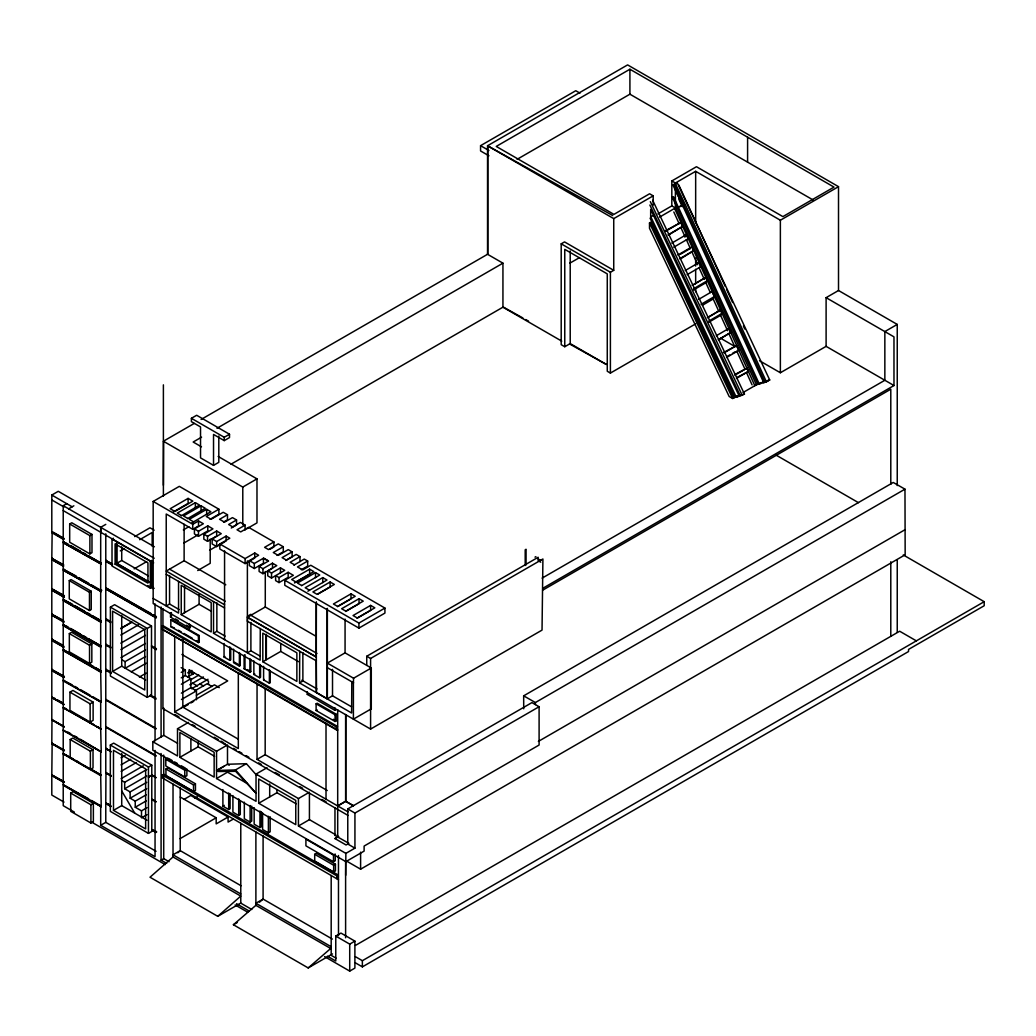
<?xml version="1.0" encoding="UTF-8"?>
<svg xmlns="http://www.w3.org/2000/svg" width="1036" height="1036" viewBox="0 0 1036 1036"><rect width="100%" height="100%" fill="white"/><g stroke="black" fill="none" stroke-linecap="round" stroke-linejoin="round"><path stroke-width="1.5" d="M698.73 299.339L712.043 291.582L714.413 296.542L713.053 299.08L702.408 305.283M692.152 285.353L705.671 277.467L707.251 280.782L705.684 282.867L693.524 289.95M684.692 236.765L686.259 234.693L688.228 238.798L686.272 240.08M707.342 317.663L720.434 310.036L722.04 313.403L720.447 315.436L708.663 322.3M727.259 330.432L728.865 328.425L730.781 332.452L719.152 339.471M677.894 255.024L691.828 246.905L693.615 250.66L680.691 258.793M173.025 784.2L173.025 856.979L150.013 877.22L217.767 916.329L240.779 903.042L240.779 823.322M177.829 852.757L180.225 850.647L180.225 787.982M217.767 916.329L240.779 896.101L173.025 856.979M332.491 953.91L308.197 967.935L233.398 924.747L255.892 905.322L255.892 832.05M259.492 902.201L263.092 899.093L263.092 835.974M308.197 967.935L330.678 948.497L330.678 946.438L255.892 903.25L263.092 899.093L332.349 939.082M665.203 230.886L680.73 222.494L682.595 226.418L668.79 234.848M720.434 310.036L708.041 317.469M698.95 267.935L700.893 266.666L698.937 262.548L685.21 270.551M705.671 277.467L692.916 285.055M348.057 811.861L337.697 805.943L345.765 801.216L345.817 714.788M334.978 838.577L338.565 836.466L334.978 838.577L346.089 844.987L348.899 843.369L337.723 836.984M337.697 805.943L345.623 801.307L353.535 805.697M666.109 231.002L680.73 222.494M667.987 234.926L682.595 226.418M671.82 243.11L686.259 234.693M673.776 247.215L688.228 238.798M680.341 254.312L690.08 248.627M679.681 258.767L693.615 250.66M687.166 274.657L700.893 266.666M693.731 288.656L707.251 280.782M701.087 304.299L714.413 296.542M708.948 321.031L722.04 313.403M716.355 335.703L728.865 328.425M718.272 339.743L730.781 332.452M723.426 352.603L736.518 345.623L738.772 350.362L726.573 357.472M724.319 352.732L736.518 345.623M727.039 356.539L729.745 354.959M732.465 353.38L735.172 351.8M735.327 374.268L746.917 368.168L748.471 371.419L736.441 378.438M734.9 375.174L746.904 368.181M736.881 377.518L748.471 371.419M652.68 200.285L744.457 394.081L736.182 396.49L732.672 398.51L729.163 396.49L649.507 228.309L649.507 222.921L650.673 222.248L733.954 397.772L737.36 396.153M741.504 394.936L736.246 397.112L650.673 216.563L650.673 209.453L739.29 396.218L736.246 397.112M488.94 155.788L480.562 150.958L480.562 145.675L575.77 90.715L579.953 93.136M657.938 213.908L671.82 205.892L671.82 180.95L696.464 166.718L782.892 216.615L834.006 187.102L629.914 69.244L496.244 146.426L613.934 214.374L649.611 193.771L653.198 195.843L653.198 205.193M517.119 159.311L629.914 94.198L629.914 69.244M63.597 538.616L51.8 531.805L51.8 495.053L58.275 491.31L154.364 546.788M213.533 465.371L200.531 457.873L200.531 426.936L191.401 421.665L191.401 418.311L196.672 415.268L229.513 434.239L229.513 437.58L224.242 440.624L213.533 434.434L213.533 465.371L218.803 462.328L218.803 436.039M194.237 423.439L163.39 441.232L242.787 487.075L256.98 478.865L256.98 522.882L246.659 528.852M201.088 419.463L487.283 254.442M101.8 590.261L100.686 590.831L63.222 569.191L63.222 542.747L101.217 564.076L101.217 563.17L63.222 541.841L63.222 505.697L66.731 503.664M68.674 508.844L73.854 505.801M201.58 437.166L193.162 442.022L201.489 446.827M216.99 428.269L502.939 263.17L502.939 307.187L231.015 464.193M51.8 531.805L63.947 539.251M63.377 565.06L51.8 558.378L52.15 532.439M69.684 523.983L71.782 522.766L91.984 534.421L91.984 552.68L89.886 553.897L69.684 542.229L69.684 523.983L89.886 535.638L91.984 534.421M191.401 418.311L224.242 437.283L229.513 434.239M569.554 343.965L606.397 364.478L570.214 343.589L564.762 346.736L561.201 344.677L561.201 243.836L564.542 241.919L613.739 270.318L613.739 218.622L487.542 145.765L487.542 254.286M613.739 218.622L653.198 195.843M671.82 180.95L675.407 183.009L695.661 171.316L780.367 220.228L838.512 186.661L838.512 290.507L897.241 324.423L897.241 485.573M682.776 205.788L672.843 184.822L677.337 182.996L769.709 379.979L766.433 381.87L756.474 384.77L743.045 392.527M63.222 541.841L67.91 543.939M63.222 542.747L101.217 564.076M51.8 558.378L63.727 564.853M64.012 595.868L51.8 588.824L51.8 559.569L63.727 566.044M366.744 665.384L366.744 656.254L370.59 658.469L542.916 558.974L542.035 630.108L370.59 729.085L153.173 603.574L153.173 501.45L179.319 486.35L218.894 509.194L218.894 514.219L210.062 519.321M569.761 263.196L579.538 257.614M659.621 217.081L677.311 206.863M154.118 588.396L152.059 586.803L150.311 588.137L112.017 566.032L112.017 539.044L113.416 538.241M63.222 569.191L76.237 576.107M80.394 739.29L101.217 751.864L63.222 729.979L63.222 707.873L101.217 729.202L63.222 707.588L63.222 680.924L101.217 702.253L63.222 680.289L63.222 650.517L100.686 672.157L101.217 671.004L63.222 649.676L63.222 625.524L100.686 647.15L101.217 646.063L63.222 624.734L63.222 600.517L100.686 622.157L101.217 620.849L63.222 599.52L63.222 570.214L101.217 591.543L101.217 590.52L91.505 584.913M188.099 498.394L170.176 508.741L174.929 511.473L192.838 501.139L188.099 498.394L188.099 503.418L172.934 512.173M134.693 536.609L149.974 527.79L154.144 530.186M181.429 515.708L199.559 505.089L195.351 502.654L177.26 513.105L181.468 515.527M51.8 588.824L64.362 595.674M64.012 621.328L51.8 614.283L51.8 590.17L64.362 597.021M120.293 550.893L124.449 548.497M139.705 539.691L152.175 532.491L152.175 546.231M69.27 580.6L71.031 579.59L91.233 591.245L91.233 609.505L89.472 610.515L69.27 598.86L69.27 580.6L89.472 592.268L91.233 591.245M105.776 533.799L105.776 560.489L112.497 563.96M187.542 518.66L205.27 508.262L201.049 505.827L183.489 515.967L187.697 518.401M155.957 616.86L105.776 587.891L105.776 561.292L112.574 564.814M561.201 243.836L610.398 272.248L613.739 270.318M191.945 522.83L210.865 511.745L206.656 509.311L189.264 519.347L193.486 521.781M115.1 564.167L147.941 583.139L147.941 562.859L115.1 543.887L115.1 564.167L116.498 563.364L149.352 582.323M116.822 543.732L116.822 563.312L121.717 560.489L148.278 575.822M153.173 501.45L192.748 524.294L198.524 520.966L203.354 523.75L194.418 528.904L194.418 533.941L198.485 536.285L207.783 530.924L207.783 525.899L212.937 528.878L203.833 534.136L203.833 539.173L207.55 541.323L216.666 536.052L216.666 531.028L221.251 533.682L212.147 538.94L212.147 543.965L216.654 546.568L224.76 541.893M218.894 509.194L206.268 516.485L211.098 519.269L223.219 512.276L227.48 514.737L227.48 519.761L223.517 522.04M183.32 529.927L188.863 526.715M63.222 599.52L72.067 604.027M63.222 600.517L101.217 621.846M179.15 609.582L169.567 604.04L166.226 605.969L166.226 514.011L192.748 529.318L198.524 525.99L198.524 520.966M51.8 614.283L63.183 620.24M64.012 646.412L51.8 639.367L51.8 615.19L63.183 621.16M194.418 528.904L198.485 531.261L207.783 525.899M227.48 514.737L219.567 519.295L224.553 522.17L232.465 517.611L236.545 519.968L236.545 524.993L231.274 528.036M134.149 568.855L146.633 561.654M105.776 587.891L150.829 613.39M183.864 543.045L197.721 535.042M63.222 570.214L101.217 591.543M111.046 751.592L105.776 748.549L105.776 588.914L156.397 617.624M203.833 534.136L207.55 536.298L216.666 531.028M236.545 519.968L228.632 524.527L232.699 526.871L240.417 522.416L245.105 525.11L245.105 530.134M63.222 624.734L67.91 626.832M63.222 625.524L99.832 646.05M212.147 538.94L216.654 541.543L226.12 536.078L229.811 538.215L219.813 543.978L219.813 549.002L245.105 563.61L254.752 558.041L254.752 553.017L258.624 555.257L249.339 560.618L249.339 565.643L254.312 568.518L263.442 563.247L263.442 558.223L268.415 561.085M245.105 525.11L237.024 529.784L240.715 531.908L248.627 527.35L273.918 541.945L273.918 546.969L269.93 549.274M225.783 584.809L184.123 560.748L166.226 571.082L224.566 604.765M51.8 639.367L63.183 645.324M64.012 676.637L51.8 669.593L51.8 640.416L63.183 646.386M110.399 607.135L114.607 604.7L151.502 626.003L151.502 694.923L147.28 697.357L110.399 676.055L110.399 607.135L147.28 628.438L151.502 626.003M209.622 550.233L219.295 544.651M69.334 633.592L71.626 632.271L91.828 643.939L91.828 662.185L89.536 663.506L69.334 651.838L69.334 633.592L89.536 645.247L91.828 643.939M197.721 570.538L210.204 563.325L210.204 539.134M63.222 649.676L80.394 658.987M63.222 650.517L101.217 671.846M120.759 628.36L131.857 621.95M120.694 628.71L131.585 622.416M51.8 669.593L64.362 676.43M219.813 543.978L245.105 558.585L254.752 553.017M273.918 541.945L264.607 547.319L268.492 549.572L278.321 543.887L283.294 546.762L283.294 551.787L277.039 555.4M64.012 704.247L51.8 697.189L51.8 670.486L64.362 677.337M120.811 635.055L138.5 624.837M249.339 560.618L254.312 563.493L263.597 558.132L268.57 560.994L259.104 566.459L259.104 571.483L262.963 573.711L272.52 568.194L272.52 563.17L262.963 568.686L259.104 566.459M283.294 546.762L273.284 552.538L278.257 555.4L288.267 549.624L292.113 551.851L292.113 556.876L285.858 560.489M120.811 643.175L145.312 629.033M170.513 613.066L170.513 617.093L171.393 616.575L171.393 612.561M63.222 680.289L72.067 684.796M63.222 680.924L63.74 679.992M170.836 619.981L171.549 619.58L199.119 635.508L199.119 642.203L198.42 642.605L170.836 626.676L170.836 619.981L198.42 635.91L199.119 635.508M120.914 649.52L145.416 635.379M181.235 614.633L181.235 585.34L211.189 602.628L211.189 631.921L181.235 614.633L199.093 604.286L199.093 594.781M161.888 626.262L162.937 625.653L337.49 726.43L336.441 727.039L161.888 626.262L161.888 629.098L336.441 729.875L337.49 729.266M292.113 551.851L282.103 557.627L286.363 560.087L296.205 554.415L300 556.604L300 561.629M161.888 629.098L162.937 628.489L162.937 708.637L348.057 815.449M170.836 626.676L174.307 627.868M267.754 570.836L271.536 573.025L280.471 567.87L284.732 570.331L271.536 578.049L267.754 575.874L267.754 570.836L276.78 565.63L272.416 563.221M564.762 346.736L564.762 249.352L607.264 273.88L607.264 371.264L610.398 373.077L695.661 323.854M51.8 697.189L55.037 698.458M64.193 726.845L51.8 719.606L51.8 697.604L63.183 703.561M120.914 657.64L145.416 643.485M300 556.604L290.158 562.276L294.418 564.737M69.943 692.165L72.921 690.442L93.123 702.097L93.123 720.357L90.145 722.079L69.943 710.424L69.943 692.165L90.145 703.832L93.123 702.097M121.717 659.673L125.11 661.628L145.532 649.844M293.848 565.177L304.247 559.064L307.679 561.033L307.679 566.057L301.308 569.735M112.6 671.432L144.755 689.989L144.755 629.72L112.6 611.149L112.6 671.432L121.717 666.174L145.649 679.992M170.513 617.093L189.484 628.036L190.365 627.531L190.365 624.85M288.163 572.312L288.163 577.337L279.047 582.595L275.615 580.613L275.615 575.589L279.047 577.57L288.163 572.312L293.356 575.317L284.783 580.264L284.783 585.288L358.922 628.101L384.926 613.092L384.926 608.067L310.774 565.255L302.693 569.929L297.487 566.925L307.679 561.033M145.532 656.539L125.11 668.324L125.11 661.628M63.222 707.588L66.524 708.883M63.222 707.873L66.524 709.181M131.196 671.833L146.167 663.195M309.622 569.191L291.699 579.525L295.92 581.96L313.843 571.626L309.622 569.191L309.622 574.216L294.457 582.97M51.8 719.606L64.193 726.56M64.362 750.595L51.8 743.265L51.981 719.515M301.593 585.664L319.736 575.032L315.514 572.597L297.423 583.048L301.644 585.482M213.52 601.592L213.52 633.268L216.861 631.338L225.136 636.13M139.368 677.065L146.167 673.128M247.384 616.316L250.893 614.283L250.893 615.293L316.977 653.444M101.217 702.253L100.686 672.157M316.213 636.402L265.281 606.992L247.384 617.326L316.213 657.07L316.394 602.11M307.912 591.206L326.987 580.03L322.779 577.596L305.206 587.736L309.427 590.17M63.222 729.979L63.222 753.56L101.036 774.98L100.686 775.627L63.222 754.001L63.222 784.744L101.217 806.681L63.222 785.353L63.222 805.684L74.398 812.146M330.121 581.999L312.911 591.932L317.12 594.366L334.343 584.433L330.121 581.999L330.121 587.024L318.207 593.9M51.8 743.265L64.362 750.116M64.012 781.999L51.8 774.941L52.15 743.058M826.106 297.669L893.977 336.855L893.977 385.534L826.106 346.348L826.106 297.669L838.512 290.507M181.248 672.403L185.34 670.046L185.34 675.511L190.896 678.722L190.896 687.645L181.365 693.149M260.295 628.528L260.127 660.178L213.52 633.268M70.189 739.549L72.818 738.033L93.02 749.688L93.02 767.948L90.391 769.463L70.189 757.808L70.189 739.549L90.391 751.217L93.02 749.688M187.645 672.869L191.854 670.434M189.679 671.704L193.356 673.776M181.248 677.868L185.34 675.511M187.542 677.065L194.302 673.18M224.048 643.485L224.048 657.018L224.929 656.513M181.365 684.226L190.896 678.722M190.766 679.745L198.86 675.071M63.222 753.56L73.284 758.961M63.222 754.001L63.572 753.353M224.048 657.018L229.837 660.372L230.717 659.867L230.717 647.824M189.86 684.809L203.432 676.974M259.919 656.008L250.893 650.789L247.384 652.822L247.384 560.865M350.997 593.848L333.424 603.988L337.645 606.423L355.206 596.283L350.997 593.848L350.997 598.873L337.477 606.669M191.582 688.759L208.003 679.279M162.937 708.637L163.817 708.132L163.817 735.366L177.532 743.291M194.69 690.895L207.174 683.695L212.056 686.518M181.468 699.494L196.451 690.857L196.451 699.779M233.579 649.171L233.579 662.716L239.368 666.057L240.248 665.552L240.248 653.522M51.8 774.941L64.362 781.792M64.012 802.097L51.8 795.039L51.8 775.498L64.362 782.348M359.026 598.704L341.634 608.741L345.843 611.175L363.235 601.139L359.026 598.704L359.026 603.729L345.648 611.46M196.413 695.247L214.439 684.848L219.282 687.645M155.97 777.725L151.787 775.317L151.787 831.468L148.459 833.384L110.334 811.382L110.334 745.052L113.675 743.123L151.787 765.138L151.787 775.109L155.97 777.518M105.776 748.549L110.075 750.828M244.107 655.192L244.107 668.725L244.988 668.22L244.988 654.687M101.217 751.307L100.686 729.512M63.222 730.535L101.217 751.864M181.468 707.614L227.713 680.911L181.935 654.48M174.708 636.363L174.708 711.849L182.841 707.148L238.15 739.082M184.201 706.85L188.28 704.493M191 702.926L193.719 701.346M262.807 661.732L296.866 681.39L296.866 652.822L262.807 633.151L262.807 661.732L266.148 659.803L266.148 634.408M298.472 661.654L280.743 651.424L266.356 659.725L266.356 634.472M244.107 668.725L249.909 672.079L250.79 671.561L250.79 659.531M370.616 605.4L353.043 615.539L357.265 617.974L374.825 607.834L370.616 605.4L370.616 610.424L357.096 618.233M253.859 660.903L253.859 674.436L254.739 673.931M63.222 784.744L88.72 798.86M759.543 360.735L780.367 372.753L826.106 346.348M649.87 205.05L740.403 395.894L744.457 394.081M299.728 651.294L299.559 682.944L351.618 713.001L351.8 681.792M121.031 757.769L125.188 755.373M253.859 674.436L259.66 677.79L260.541 677.285L260.541 665.241M539.096 706.733L354.934 813.066L354.934 848.147L347.772 844.016L347.772 808.922L531.934 702.602L539.096 706.733L539.096 745.039L364.115 846.062L364.115 851.113L345.869 861.654L152.823 750.193L152.823 741.724L163.817 735.366M284.783 580.264L358.922 623.076L384.926 608.067M152.823 741.724L177.506 755.969L177.506 728.735L188.5 722.39M263.597 666.329L263.597 679.862L264.297 679.461M111.215 775.899L105.776 772.597L111.215 775.537M70.707 793.097L73.167 791.672L93.369 803.34L93.369 821.587L90.909 823.011L70.707 811.343L70.707 793.097L90.909 804.752L93.369 803.34M111.046 806.047L105.776 803.004L105.957 772.493M121.031 764.879L130.73 759.271M263.597 679.862L269.386 683.216L270.098 682.802L270.098 670.771M121.134 771.328L136.376 762.535M897.241 324.423L884.848 331.572L884.848 380.264L542.113 578.127M316.213 661.007L316.394 692.462L327.35 698.795L327.35 608.443M121.134 778.632L143.292 765.837M371.289 668L345.066 652.861L327.35 663.092L353.574 678.23L371.289 668L371.289 708.831L353.393 719.165L353.393 682.918L351.618 681.882M110.334 745.052L148.459 767.067L151.787 765.138M121.717 780.561L124.683 782.284L146.84 769.489M165.799 759.271L184.771 770.227L186.881 769.01L186.881 775.705L184.771 776.922L165.799 765.967L165.799 759.271L167.91 758.054M299.559 682.944L302.888 681.015L302.849 652.589M124.683 782.284L124.683 788.772L146.84 775.977M179.888 757.342L214.154 777.13L214.154 752.278L179.888 732.504L179.888 757.342L198.148 746.827L214.594 756.306M148.459 777.039L152.137 774.915L148.459 777.246M105.776 803.004L110.256 804.985M101.217 806.681L100.686 775.627M156.047 851.281L105.776 822.351L105.776 803.535L110.256 805.503M165.941 768.997L167.884 767.883L195.454 783.799L195.454 790.494L193.525 791.608L165.941 775.692L165.941 768.997L193.525 784.912L195.454 783.799M535.003 557.135L535.884 556.63M124.683 788.772L130.135 791.918L146.749 782.322M366.744 656.254L538.189 557.264L538.189 560.722L540.753 562.198M162.302 775.07L163.714 774.255L338.267 875.032L338.267 877.868L336.855 878.683L336.855 875.847L162.302 775.07L162.302 777.907L338.5 879.732M307.278 691.711L307.278 694.392L308.508 693.68M130.135 791.918L130.135 798.212L146.749 788.616M224.268 744.042L225.149 743.537M316.394 692.462L316.213 602.214M113.481 810.372L145.636 828.942L145.636 768.867L113.481 750.297L113.481 810.372L121.717 805.62L146.995 820.214M177.506 728.735L216.55 751.268L227.493 744.949L227.493 764.257L229.241 765.267M130.135 798.212L135.237 801.152L146.322 794.754M100.686 806.979L100.686 825.291L105.866 822.299M135.237 801.152L135.237 807.238L146.322 800.841M316.109 703.82L317.158 703.211L336.13 714.167L336.13 720.862L335.081 721.47L316.109 710.515L316.109 703.82L335.081 714.775L336.13 714.167M353.393 682.918L353.574 678.23M351.528 706.785L332.517 695.816L327.182 698.899L327.182 608.546M135.237 807.238L141.505 810.851L147.034 807.653M316.109 710.515L317.158 709.906M223.918 766.303L216.55 770.564L218.35 771.509L235.612 771.315L256.086 793.291L235.509 769.929L216.615 770.499L227.493 764.257L246.4 763.687L256.695 775.381M147.034 814.646L141.505 817.844L141.505 810.851M542.864 588.254L893.977 385.534M216.55 751.268L216.55 778.515L227.493 772.183M307.278 694.392L334.848 710.308L336.078 709.595M542.631 590.209L890.792 389.199L890.792 484.343M184.188 799.287L190.792 795.48L228.088 817.003L228.088 822.079L233.229 819.113M257.045 683.527L257.045 759.388L265.177 754.687L327.246 790.52M194.651 798.316L197.216 796.839M156.578 831.623L151.787 829.577L155.97 831.986M156.578 832.154L151.787 830.095L155.97 832.504M216.55 778.515L256.034 801.307L256.034 774.073L267.029 767.728M222.895 789.6L222.895 806.15L224.307 805.335M222.895 806.15L228.697 809.505L230.096 808.689L230.096 793.641M180.031 838.668L216.187 817.792L216.187 823.879L228.088 817.003M258.702 803.25L295.765 824.656L295.765 800.388L258.702 778.994L258.702 803.25L276.949 792.721L296.166 803.819M161.085 753.509L161.085 860.165L163.714 858.637L169.036 861.706M232.906 795.583L232.906 812.133L238.707 815.487L240.287 814.568L240.287 801.035M244.328 802.175L244.328 818.725L250.116 822.079L251.709 821.159L251.709 806.112M256.034 774.073L298.433 798.549L309.427 792.203M254.157 807.653L254.157 824.203L259.958 827.544L261.37 826.741L261.37 811.693M262.6 812.923L262.6 829.473L268.389 832.827L270.15 831.804L270.15 816.769M298.433 798.549L298.433 825.99L309.427 819.644L335.832 834.887L334.965 835.392L334.965 807.963M523.724 708.792L523.659 695.842L893.239 482.465L904.972 489.16L905.166 554.791L360.606 869.191L345.765 860.618M523.659 695.842L535.379 702.537L904.972 489.16M314.698 854.299L316.459 853.288L335.431 864.244L335.431 870.939L333.67 871.949L314.698 860.994L314.698 854.299L333.67 865.254L335.431 864.244M335.263 855.399L335.263 860.761L333.501 861.771L305.918 845.855L305.918 839.16L333.501 855.076L335.263 854.065M538.383 741.4L905.166 529.629M345.674 875.303L345.869 853.379L354.934 848.147M233.398 924.747L237.374 922.454M336.855 875.847L338.267 875.032M327.376 956.176L335.768 961.019L335.768 936.065L340.948 933.073L354.895 941.128L354.895 968.103L349.715 971.095L324.566 956.578M335.768 936.065L349.715 944.12L354.895 941.128M355.477 945.402L899.662 631.222L916.355 640.857M355.413 956.681L362.367 960.696L984.2 601.683L984.2 605.736L908.546 649.417L908.546 651.527L362.367 966.873L355.413 962.858M235.509 769.929L246.4 763.687M761.305 382.504L758.002 384.33L672.299 197.125L673.568 196.762L759.271 383.955L761.473 382.75M767.106 380.795L763.739 382.66L674.902 188.578M768.298 380.445L764.931 382.31L675.42 186.791M680.16 206.034L683.009 205.206M766.433 381.87L685.469 204.999L675.511 207.899L756.474 384.77M650.673 216.563L653.716 215.669M762.548 382.077L769.709 379.979M612.742 215.566L487.542 145.765L627.609 64.905L838.512 186.661M503.095 306.954L522.895 317.987M525.718 319.554L528.554 321.134M353.405 805.749L345.623 801.307L345.61 714.503M629.914 94.198L813.105 199.974M671.82 205.892L675.407 207.964L675.407 183.009M480.562 145.675L488.94 150.518M720.655 338.28L734.55 346.296M487.373 254.183L502.939 263.17M775.938 455.024L858.468 502.667M502.939 307.187L561.732 341.129M903.262 554.946L984.2 601.683M538.189 558.974L540.753 560.45M218.143 456.449L256.98 478.865M163.39 485.249L163.558 441.336M105.776 524.384L100.686 527.324L100.686 563.48M51.8 495.053L72.183 506.811M63.222 505.697L154.222 558.236M51.8 499.948L64.012 506.992M169.567 569.152L225.123 601.23M63.222 510.593L153.665 562.859M112.017 539.044L150.311 561.162L150.311 588.137M316.394 656.966L247.552 617.223L247.384 621.263L316.394 660.903M166.226 574.294L224.566 607.964M327.35 667.676L353.574 682.815M199.093 604.286L211.37 611.37M370.59 708.43L371.289 708.831M116.822 563.312L148.977 581.869M105.776 560.489L112.147 564.154M105.776 561.292L112.225 565.009M147.798 585.56L153.289 588.72M53.458 532.362L63.947 538.409M51.8 532.646L63.597 539.458M70.681 545.545L80.394 551.152M83.178 552.758L85.949 554.364M88.72 555.956L101.217 563.17M301.826 680.199L316.977 688.94M184.537 612.69L184.537 585.754M153.173 598.432L178.555 613.092L178.555 581.403M175.46 618.932L178.166 620.499M186.299 625.187L189.005 626.754M153.613 614.995L156.397 616.601M247.306 669.554L250.79 671.561M333.424 719.295L336.13 720.862M234.447 662.198L237.93 664.205M178.438 630.251L181.196 631.843M183.955 633.436L192.23 638.215M196.361 640.611L199.119 642.203M105.776 588.914L155.957 617.883M51.8 559.569L63.377 566.252M79.008 577.699L88.72 583.307M337.697 730.082L238.319 672.701L238.319 748.562L174.708 711.849M162.937 629.564L238.319 673.089M105.776 618.699L110.826 621.613M151.502 645.868L156.436 648.717M105.776 619.722L110.826 622.636M151.502 646.827L156.436 649.676M51.8 590.17L64.012 597.228M74.851 605.633L84.563 611.24M87.335 612.846L90.106 614.439M92.89 616.044L101.217 620.849M181.171 667.637L185.34 670.046M199.896 683.954L203.535 686.052M192.631 683.216L197.475 686.013M190.896 687.645L196.451 690.857M105.776 644.211L110.826 647.124M105.776 645.039L110.826 647.94M51.8 615.19L64.012 622.247M70.681 628.438L80.394 634.045M83.178 635.651L85.949 637.257M88.72 638.849L98.433 644.457M105.776 669.217L111.357 672.429M150.388 694.962L155.957 698.186M347.772 808.922L354.934 813.066M105.776 670.201L111.357 673.426M150.388 695.959L155.957 699.183M51.8 640.416L64.012 647.474M257.045 759.388L337.788 805.995M83.178 660.592L92.89 666.2M95.662 667.806L99.832 670.201M174.786 714.464L178.904 716.847M192.269 724.565L195.014 726.145M214.18 737.218L218.298 739.587M221.031 741.167L223.776 742.747M233.514 748.38L236.312 749.986M239.109 751.605L241.893 753.211M246.089 755.632L248.873 757.238M258.65 762.885L261.435 764.503M275.188 772.429L279.306 774.811M299.896 786.7L302.641 788.279M321.937 799.429L326.107 801.838M105.776 699.378L155.957 728.347M105.776 700.012L155.957 728.981M51.8 670.486L64.012 677.531M226.534 771.587L247.474 783.669M334.965 835.392L337.697 836.971L337.697 709.764M74.851 686.402L77.622 688.008M80.394 689.6L90.106 695.208M92.89 696.814L101.217 701.618M298.433 825.99L345.869 853.379M169.269 758.844L171.976 760.411M174.683 761.978L177.402 763.532M181.455 765.889L185.522 768.233M105.776 726.599L155.957 755.568M105.776 727.168L155.957 756.15M57.757 700.025L63.183 703.159M51.8 697.604L64.012 704.648M70.681 711.292L73.465 712.885M83.178 718.492L85.949 720.098M90.106 722.506L94.276 724.902M97.047 726.508L101.217 728.917M70.681 711.577L73.465 713.182M83.178 718.79L85.949 720.396M90.106 722.791L94.276 725.2M97.047 726.806L101.217 729.202M152.137 775.109L154.921 776.728M111.046 751.812L106.138 748.342M51.8 719.89L64.012 726.948M67.91 732.076L70.681 733.682M74.851 736.078L77.622 737.684M180.277 797.06L216.187 817.792M151.787 799.17L155.97 801.579M105.776 772.973L111.046 776.029M151.787 799.559L155.97 801.968M51.8 743.744L64.012 750.802M76.055 760.566L78.84 762.159M89.938 768.57L101.036 774.98M105.776 803.535L111.046 806.565M51.8 775.498L64.012 782.556M241.064 885.767L180.225 850.647L173.025 854.804L240.779 893.926M91.505 800.452L101.217 806.06M255.892 905.322L330.678 948.497M240.779 903.133L251.774 909.478M335.988 958.106L331.183 955.322L331.183 875.511M100.686 825.291L155.05 856.681L155.05 750.427M161.085 860.165L166.666 863.389M236.545 903.729L249.119 910.994M91.168 821.833L165.242 864.594M235.12 904.933L247.695 912.198M121.717 790.934L134.732 813.13M675.537 184.032L685.469 204.999M674.035 184.473L683.954 205.439M650.349 201.657L742.242 395.363M650.077 218.117L735.146 397.435M649.507 222.921L732.672 398.51M678.8 184.939L725.226 286.363M726.573 289.303L732.633 302.538M743.395 326.055L744.742 328.995M678.891 199.326L682.232 206.63M674.604 208.43L754.843 385.716M673.827 211.966L679.137 223.698M681.118 228.088L685.107 236.881M686.428 239.808L690.403 248.601M691.737 251.528L697.694 264.724M699.028 267.651L704.325 279.37M705.658 282.297L710.295 292.566M712.949 298.42L718.919 311.603M720.24 314.543L727.544 330.652M728.865 333.592L734.835 346.775M736.816 351.165L744.78 368.751M746.762 373.154L752.071 384.874M535.379 702.537L535.392 704.597M897.241 559.712L897.241 632.232M890.792 561.758L890.792 635.949M780.367 220.228L780.367 372.753M747.603 137.192L747.591 162.147M695.661 171.316L695.661 222.701M695.661 258.029L695.661 266.058M695.661 269.256L695.661 283.709M695.661 288.526L695.661 291.738M610.398 272.248L610.398 373.077M570.214 250.997L570.214 343.589M526.068 564.957L526.068 549.261L525.2 549.766L525.2 565.475M487.814 145.61L487.814 254.131M370.59 658.469L370.59 729.085M362.367 960.696L362.367 966.873M360.606 852.175L360.606 869.191M358.922 623.076L358.922 628.101M349.715 944.12L349.715 971.095M345.61 860.955L345.61 937.787M345.066 619.101L345.066 652.861M338.461 855.516L338.5 935.612M336.441 727.039L336.441 729.875M335.081 714.775L335.081 721.47M334.848 707.627L334.848 710.308M333.67 865.254L333.67 871.949M333.501 855.076L333.501 861.771M332.517 669.36L332.517 695.816M326.016 723.335L326.016 799.196M322.779 577.596L322.779 582.62M315.514 572.597L315.514 577.635M309.427 793.822L309.427 819.644M280.743 643.524L280.743 651.424M280.471 567.87L280.471 572.895M279.047 577.57L279.047 582.595M276.949 789.652L276.949 792.721M271.536 573.025L271.536 578.049M269.697 783.967L269.697 796.904M269.386 669.67L269.386 683.216M268.389 816.277L268.389 832.827M265.281 571.509L265.281 606.992M265.177 688.513L265.177 754.687M262.963 568.686L262.963 573.711M259.958 811.007L259.958 827.544M259.66 664.244L259.66 677.79M254.312 563.493L254.312 568.518M250.893 622.39L250.893 650.789M250.116 805.529L250.116 822.079M249.909 658.533L249.909 672.079M245.105 558.585L245.105 563.61M242.787 487.075L242.787 524.799M239.368 652.525L239.368 666.057M238.707 798.937L238.707 815.487M229.837 646.827L229.837 660.372M228.697 792.954L228.697 809.505M226.12 536.078L226.12 541.103M224.566 550.854L224.566 639.652M224.242 437.283L224.242 440.624M216.861 602.835L216.861 631.338M216.654 541.543L216.654 546.568M208.495 684.459L208.495 681.157L189.005 669.903L189.005 677.44M207.55 536.298L207.55 541.323M206.656 509.311L206.656 514.335M201.049 505.827L201.049 510.852M198.485 531.261L198.485 536.285M198.42 635.91L198.42 642.605M198.148 742.022L198.148 746.827M195.351 502.654L195.351 507.679M193.525 784.912L193.525 791.608M192.748 524.294L192.748 529.318M192.463 671.393L192.463 674.475M190.883 738.577L190.896 751.009M189.821 670.15L189.821 673.296M189.484 624.022L189.484 628.036M184.771 770.227L184.771 776.922M184.123 524.294L184.123 560.748M182.841 639.704L182.841 707.148M169.567 575.524L169.567 604.04M163.714 755.089L163.714 774.255M163.714 777.091L163.714 858.637M163.39 384.848L163.39 496.076M162.937 608.715L162.937 625.653M161.085 607.031L161.085 736.959M155.05 603.91L155.05 740.766M151.709 560.346L151.709 587.321M148.459 767.067L148.459 833.384M147.28 628.438L147.28 697.357M121.717 546.93L121.717 560.489M121.717 615.384L121.717 666.174M121.717 753.509L121.717 805.62M116.498 543.071L116.498 563.364M106.138 560.282L106.138 561.098M106.216 587.632L106.216 588.655M105.776 748.769L105.776 772.597M100.777 527.376L100.777 532.323M100.686 564.374L100.686 590.831M100.686 591.854L100.686 621.16M100.686 622.157L100.686 646.373M100.686 647.15L100.686 671.315M100.686 702.563L100.686 729.215M100.686 752.162L100.686 775.187M90.909 804.752L90.909 823.011M90.391 751.217L90.391 769.463M90.145 703.832L90.145 722.079M89.886 535.638L89.886 553.897M89.536 645.247L89.536 663.506M89.472 592.268L89.472 610.515M63.74 541.543L63.74 542.45M63.74 568.894L63.74 569.917M63.74 599.222L63.74 600.22M63.74 624.436L63.74 625.213M63.74 649.378L63.74 650.22M52.331 613.972L52.331 614.879M52.331 639.057L52.331 640.118M52.15 558.171L52.15 559.362M52.15 588.616L52.15 589.976M52.15 669.385L52.15 670.279"/></g></svg>
